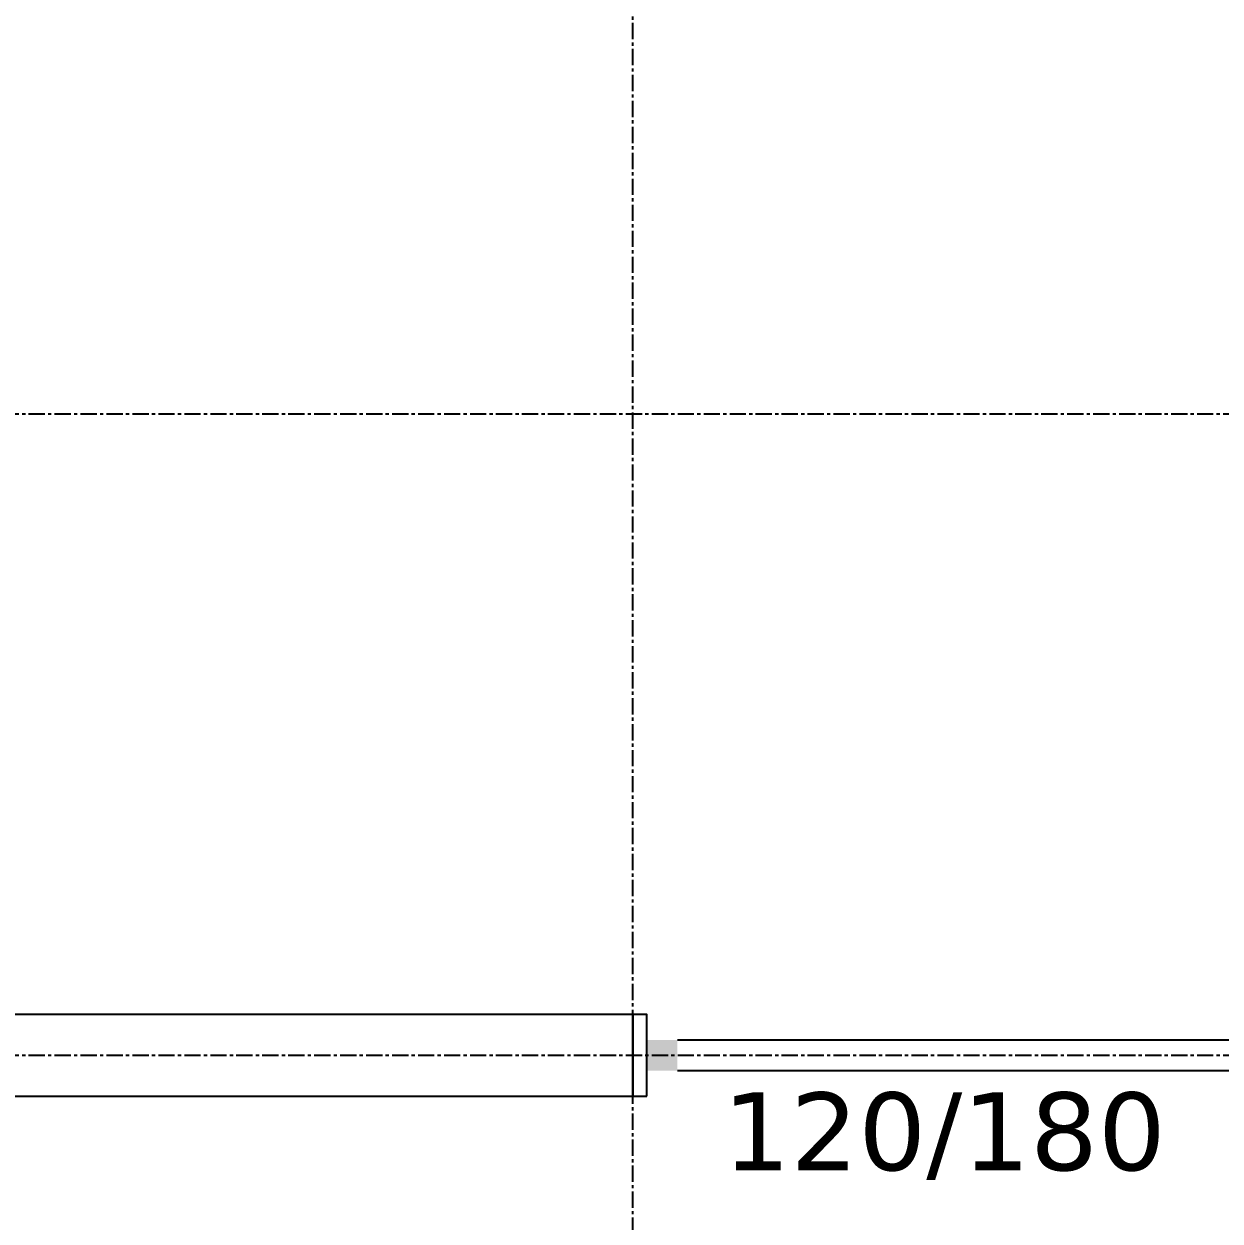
# Model space of a CAD drawing. Header units: centimetres. Extents: x -135 to 5324, y -1304 to 1609.
# Drawn here: x 649.9 to 883.9, y 226.6 to 460.7 of the extents above; entities that cross this region are included whole.
import ezdxf

# ---------------------------------------------------------------- set-up
doc = ezdxf.new("R2010")
doc.units = ezdxf.units.CM
doc.linetypes.add('CENTER', pattern=[5.08, 3.175, -0.635, 0.635, -0.635])
for name, color, linetype in [('AKS', 4, 'CENTER'), ('DIS_DUVAR_160', 30, 'Continuous'), ('PENCERE', 10, 'Continuous')]:
    doc.layers.add(name, color=color, linetype=linetype)
doc.styles.get("Standard").update_dxf_attribs({"font": 'DejaVuSans.ttf'})

# ---------------------------------------------------------------- blocks, each defined once
blk = doc.blocks.new('BOM_D09_1255p0_DIS_DOLU')
blk.add_lwpolyline([(0, 0), (16, 0), (16, 125.5), (0, 125.5)], close=True)
blk = doc.blocks.new('kaynak-pencere-120180')
at = {"layer": 'PENCERE', "color": 1}
for p, q in [((53839.87, 6703.82), (53839.87, 6713.82)), ((53959.87, 6703.82), (53959.87, 6713.82)), ((53845.87, 6711.82), (53953.87, 6711.82)), ((53845.87, 6705.82), (53953.87, 6705.82))]:
    blk.add_line(p, q, dxfattribs=at)
for points in [[(53839.87, 6705.82), (53845.87, 6705.82), (53839.87, 6711.82), (53845.87, 6711.82)], [(53959.87, 6705.82), (53953.87, 6705.82), (53959.87, 6711.82), (53953.87, 6711.82)]]:
    blk.add_solid(points, dxfattribs=at)
at = {"layer": 'PENCERE', "color": 0, "lineweight": 25}
blk.add_text('120/180', height=15.217, dxfattribs=at).set_placement((53854.7, 6686.34))
blk = doc.blocks.new('BOM_P02_PENCERE_1200x1800')
at = {"layer": 'PENCERE'}
blk.add_blockref('kaynak-pencere-120180', (0, 0), dxfattribs=at)
blk = doc.blocks.new('BOM_D10_1255p0_DIS_P02')
for points in [[(0, 122.75), (16, 122.75), (16, 125.5), (0, 125.5)], [(0, 0), (16, 0), (16, 2.75), (0, 2.75)]]:
    blk.add_lwpolyline(points, close=True)
at = {"layer": 'PENCERE', "rotation": 270}
blk.add_blockref('BOM_P02_PENCERE_1200x1800', (-6700.823, 53962.624), dxfattribs=at)

msp = doc.modelspace()

# ---------------------------------------------------------------- linework, layer by layer
at = {"layer": 'AKS'}
for p, q in [((769, -35), (769, 1312)), ((-35, 384.5), (1196.5, 384.5)), ((-35, 259), (1196.5, 259))]:
    msp.add_line(p, q, dxfattribs=at)

# ---------------------------------------------------------------- block references
at = {"layer": 'DIS_DUVAR_160'}
for name, p, rotation in [('BOM_D09_1255p0_DIS_DOLU', (643.5, 267), 270), ('BOM_D10_1255p0_DIS_P02', (894.5, 251), 90)]:
    msp.add_blockref(name, p, dxfattribs=dict(at, rotation=rotation))

doc.saveas('drawing.dxf')
